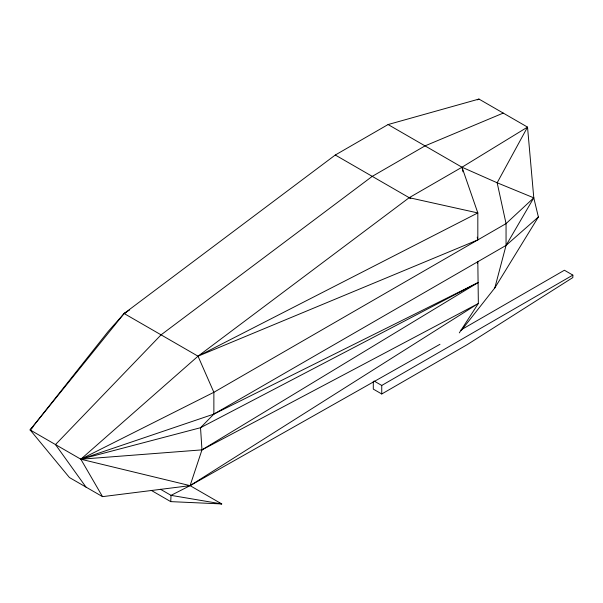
<?xml version="1.0" encoding="UTF-8"?>
<svg xmlns="http://www.w3.org/2000/svg" width="603" height="603" viewBox="0 0 603 603"><rect width="100%" height="100%" fill="white"/><g stroke="black" fill="none" stroke-linecap="round" stroke-linejoin="round"><path stroke-width="0.9" d="M461.144 330.685L494.822 287.91L538.381 216.99L533.783 197.844L527.527 127.105L478.955 99.065L388.076 124.542L335.283 155.024L124.12 313.515L108.284 331.341L30.15 429.947L80.832 459.207L190.088 485.649L221.761 503.935L170.732 501.628L171.041 495.365L190.088 485.649L439.979 344.29M477.342 263.526L477.825 261.702L478.352 303.46L459.32 332.864M494.822 287.91L506.053 245.406L506.053 223.607L497.158 182.777L527.527 127.105L461.988 167.219L409.196 197.694L198.025 356.185L80.832 459.207L102.525 496.638L190.088 485.649L478.352 303.46L201.975 449.868L80.832 459.207L213.869 392.297L506.053 223.607L533.783 197.844L497.158 182.777L461.988 167.219L388.076 124.542M190.088 485.649L201.975 449.868L200.528 427.715L213.869 414.095L506.053 245.406L538.381 216.99M506.053 245.406L533.783 197.844M102.525 496.638L69.428 477.531L30.15 429.947L124.12 313.515L129.63 309.927M30.15 429.947L32.818 427.323M201.975 449.868L478.089 282.581L213.869 414.095L80.832 459.207L200.528 427.715L478.089 282.581M461.122 329.864L564.4 270.234L572.85 275.111L572.85 277.553L467.265 344.607L381.744 393.985L373.295 389.108L373.295 381.428M374.064 381.013L381.744 385.453L572.85 275.111M126.6 312.173L124.12 313.515L198.025 356.185L213.869 392.297L213.869 414.095M477.259 99.872L478.955 99.065M503.241 113.085L425.032 145.881L372.239 176.362L161.076 334.853L55.491 444.577L85.98 487.081M335.283 155.024L409.196 197.694L477.825 212.934L477.825 239.904L198.025 356.185L477.825 212.934L461.988 167.219L462.991 171.817M219.168 502.955L221.761 503.935L171.041 495.365L160.481 489.267M151.24 490.367L170.732 501.628M409.196 197.694L410.794 198.673M477.222 237.145L477.825 239.904M381.744 385.453L381.744 393.985"/></g></svg>
